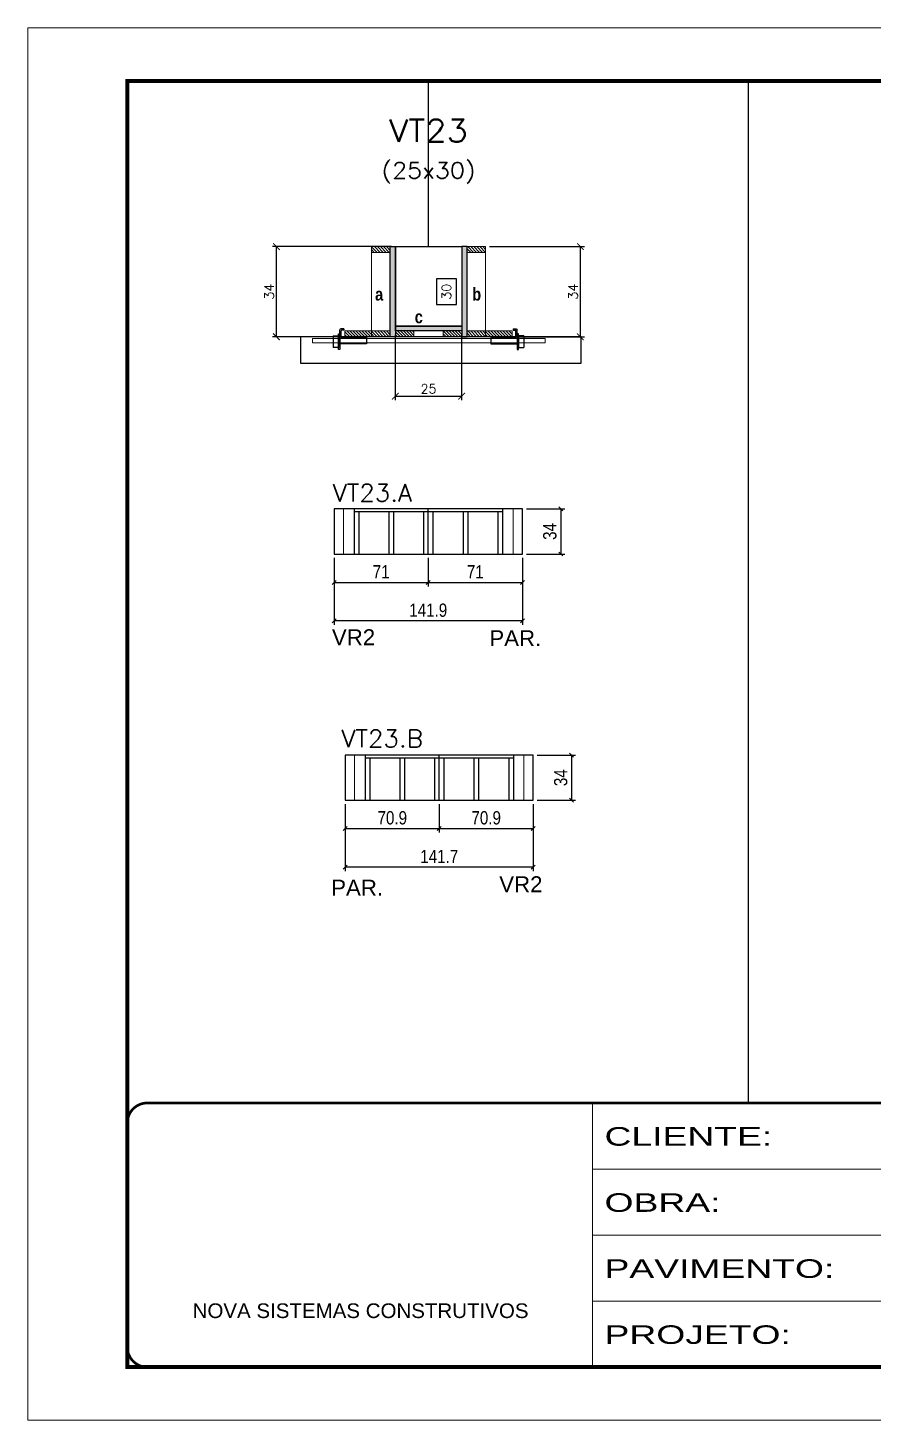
# Model space of a CAD drawing. Extents: x 137137 to 143418, y 10464 to 34486.
# Drawn here: x 141906 to 142543, y 27693 to 28743 of the extents above; entities that cross this region are included whole.
import ezdxf
from ezdxf.enums import TextEntityAlignment as Align

# ---------------------------------------------------------------- set-up
doc = ezdxf.new("R2010")
doc.units = 0
for name, pattern in [('CONTINUO', [0]), ('DASHED', [0.75, 0.5, -0.25]), ('HIDDEN', [0.375, 0.25, -0.125])]:
    doc.linetypes.add(name, pattern=pattern)
for name, color, linetype in [('5', 5, 'Continuous'), ('barrote', 251, 'Continuous'), ('COTA', 241, 'Continuous'), ('Cota Seção (2x)', 4, 'Continuous'), ('detalhes', 4, 'Continuous'), ('Painéis', 200, 'Continuous'), ('presilha', 1, 'Continuous'), ('SARR_2.2x7', 40, 'Continuous'), ('SARR_3.5x7', 81, 'Continuous'), ('Texto de Titulo', 7, 'Continuous'), ('Texto Qtd Sarr', 242, 'Continuous')]:
    doc.layers.add(name, color=color, linetype=linetype)
for name, color, linetype, lineweight in [('CONCRETO', 251, 'Continuous', 25), ('Escoras', 2, 'Continuous', 25), ('Folhas', 255, 'Continuous', 9), ('Hachura', 251, 'Continuous', 9), ('Madeira', 126, 'Continuous', 18), ('Sarr 2.2x7', 40, 'Continuous', 9), ('SARRAFO DE PRESSAO', 251, 'DASHED', 9), ('SCO-___-LAJ', 2, 'Continuous', 0), ('Texto Seção', 7, 'Continuous', 15)]:
    doc.layers.add(name, color=color, linetype=linetype, lineweight=lineweight)
doc.styles.add('ARIAL', font='arial.ttf')
doc.styles.add('COTA TECNICA', font='techl___.ttf', dxfattribs={"height": 10})
doc.styles.add('REGUA-120', font='ROMANS.shx', dxfattribs={"height": 15})
doc.styles.add('Romans', font='romans.shx')
doc.styles.get("Standard").update_dxf_attribs({"font": 'arial.ttf'})
doc.styles.add('TECNICA', font='techb___.ttf', dxfattribs={"height": 10})
doc.styles.add('Tecnologia', font='')
doc.styles.get('Tecnologia').set_extended_font_data('Forgotten Futurist')
doc.dimstyles.new('Cota Seção (2x)', dxfattribs={"dimtxt": 7, "dimasz": 5, "dimexe": 3, "dimexo": 3, "dimgap": 2, "dimtad": 3, "dimdec": 1, "dimlfac": 0.5, "dimzin": 12, "dimdsep": 46, "dimtxsty": 'Romans', "dimblk": 'ARCHTICK', "dimcen": 0, "dimclrd": 4, "dimclre": 4, "dimclrt": 1, "dimadec": 1, "dimazin": 3, "dimtfac": 1, "dimtdec": 1, "dimtmove": 0, "dimatfit": 3, "dimldrblk": 'OBLIQUE', "dimfxl": 1, "dimtolj": 1, "dimtzin": 12, "dimarcsym": 0})
doc.dimstyles.new('Cota Seção interna', dxfattribs={"dimtxt": 7, "dimasz": 6, "dimexe": 0.18, "dimexo": 2, "dimgap": -4, "dimtad": 3, "dimdec": 1, "dimlfac": 0.5, "dimzin": 12, "dimdsep": 46, "dimtxsty": 'Romans', "dimblk": 'ARCHTICK', "dimcen": 0.09, "dimse1": 1, "dimse2": 1, "dimsd1": 1, "dimsd2": 1, "dimclrd": 180, "dimclre": 5, "dimclrt": 1, "dimadec": 0, "dimazin": 3, "dimtfac": 1, "dimtdec": 1, "dimtofl": 0, "dimtmove": 0, "dimatfit": 3, "dimldrblk": 'ARCHTICK', "dimfxl": 1, "dimtolj": 1, "dimtzin": 0, "dimarcsym": 0})
doc.dimstyles.new('PAINEL', dxfattribs={"dimtxt": 10, "dimasz": 3, "dimexe": 3, "dimexo": 3, "dimgap": 3, "dimtad": 1, "dimdec": 1, "dimzin": 12, "dimdsep": 46, "dimtxsty": 'COTA TECNICA', "dimblk1": 'OBLIQUE', "dimblk2": 'OBLIQUE', "dimsah": 1, "dimcen": 0.9, "dimclrd": 4, "dimclre": 4, "dimclrt": 240, "dimadec": 1, "dimazin": 3, "dimtfac": 1, "dimtdec": 1, "dimtmove": 0, "dimatfit": 3, "dimfxl": 1, "dimtolj": 1, "dimtzin": 12, "dimarcsym": 0})
pattern_1 = [(315, (165151.4579, 20280.2569), (1.12253202, 1.12253202), [])]
pattern_2 = [(315, (165139.4579, 20280.2569), (1.12253202, 1.12253202), [])]

# ---------------------------------------------------------------- blocks, each defined once
blk = doc.blocks.new('_ArchTick')
at = {"color": 0, "linetype": 'ByBlock', "const_width": 0.15}
blk.add_lwpolyline([(-0.5, -0.5), (0.5, 0.5)], dxfattribs=at)
blk = doc.blocks.new('*D349')
at = {"layer": 'COTA', "color": 4, "lineweight": -2, "transparency": 16777216}
for p, q in [((142179.8, 28577.9), (142090.2, 28577.9)), ((142093.2, 28509.9), (142093.2, 28577.9)), ((142141.8, 28509.9), (142090.2, 28509.9))]:
    blk.add_line(p, q, dxfattribs=at)
at = {"layer": 'Defpoints', "color": 0, "transparency": 16777216}
for p in [(142093.2, 28577.9), (142182.8, 28577.9), (142144.8, 28509.9)]:
    blk.add_point(p, dxfattribs=at)
at = {"layer": 'COTA', "color": 4, "lineweight": -2, "transparency": 16777216, "xscale": 5, "yscale": 5, "zscale": 5}
for p, rotation in [((142093.2, 28577.9), 90), ((142093.2, 28509.9), 270)]:
    blk.add_blockref('_ArchTick', p, dxfattribs=dict(at, rotation=rotation))
at = {"layer": 'COTA', "color": 1, "transparency": 16777216, "insert": (142087.7, 28543.9), "char_height": 7, "attachment_point": 5, "rotation": 90, "style": 'Romans'}
blk.add_mtext('\\A1;34', dxfattribs=at)
blk = doc.blocks.new('_Oblique')
at = {"color": 0, "linetype": 'ByBlock', "lineweight": -2}
blk.add_line((-0.5, -0.5), (0.5, 0.5), dxfattribs=at)
blk = doc.blocks.new('*D350')
at = {"layer": 'COTA', "color": 4, "lineweight": -2, "transparency": 16777216}
for p, q in [((142253.8, 28577.9), (142325.3, 28577.9)), ((142322.3, 28509.9), (142322.3, 28577.9)), ((142273.8, 28509.9), (142325.3, 28509.9))]:
    blk.add_line(p, q, dxfattribs=at)
at = {"layer": 'Defpoints', "color": 0, "transparency": 16777216}
for p in [(142250.8, 28577.9), (142322.3, 28577.9), (142270.8, 28509.9)]:
    blk.add_point(p, dxfattribs=at)
at = {"layer": 'COTA', "color": 4, "lineweight": -2, "transparency": 16777216, "xscale": 5, "yscale": 5, "zscale": 5}
for p, rotation in [((142322.3, 28577.9), 90), ((142322.3, 28509.9), 270)]:
    blk.add_blockref('_ArchTick', p, dxfattribs=dict(at, rotation=rotation))
at = {"layer": 'COTA', "color": 1, "transparency": 16777216, "insert": (142316.8, 28543.9), "char_height": 7, "attachment_point": 5, "rotation": 90, "style": 'Romans'}
blk.add_mtext('\\A1;34', dxfattribs=at)
blk = doc.blocks.new('*D351')
at = {"layer": 'Cota Seção (2x)', "color": 180, "lineweight": -2, "transparency": 16777216}
for p, q in [((142228.8, 28553.6), (142213.8, 28553.6)), ((142213.8, 28553.6), (142213.8, 28534.2)), ((142228.8, 28534.2), (142228.8, 28553.6)), ((142213.8, 28534.2), (142228.8, 28534.2))]:
    blk.add_line(p, q, dxfattribs=at)
at = {"layer": 'Defpoints', "color": 0, "transparency": 16777216}
for p in [(142232.8, 28577.9), (142232.8, 28577.9), (142232.8, 28517.9)]:
    blk.add_point(p, dxfattribs=at)
at = {"layer": 'Cota Seção (2x)', "color": 1, "transparency": 16777216, "insert": (142221.3, 28543.9), "char_height": 7, "attachment_point": 5, "rotation": 90, "style": 'Romans'}
blk.add_mtext('\\A1;30', dxfattribs=at)
blk = doc.blocks.new('titulo1')
at = {"layer": 'Defpoints', "color": 252, "linetype": 'HIDDEN', "ltscale": 2}
blk.add_line((0, 0), (0, 125), dxfattribs=at)
at = {"layer": 'Defpoints', "style": 'Romans', "oblique": 15}
blk.add_attdef('FOLHA', text='', height=10, dxfattribs=at).set_placement((0, 15.6), align=Align.MIDDLE_CENTER)
at = {"layer": 'Texto Qtd Sarr', "color": 3, "style": 'Romans', "oblique": 15}
for tag, height, p in [('TITULO', 17, (0, 71.4)), ('SEÇÃO', 12, (0, 41.5))]:
    blk.add_attdef(tag, text='', height=height, dxfattribs=at).set_placement(p, align=Align.MIDDLE_CENTER)
blk = doc.blocks.new('PRESILHA METÁLICA 1')
at = {"layer": 'presilha'}
for p, q in [((7.5, 10.6), (7.5, 19.9)), ((12, 21), (8.6, 21)), ((9, 11.6), (9, 18.9)), ((12, 19.5), (9.6, 19.5)), ((12, 21), (12, 19.5)), ((0, 13), (6, 13)), ((0, 13), (0, 0)), ((6, 0), (0, 0)), ((6, 15.5), (7.5, 15.5)), ((6, -2.5), (6, 15.5)), ((6, 13), (6, 0)), ((7.5, 15.5), (7.5, -2.5)), ((37.5, 4.1), (7.5, 4.1)), ((37.5, 11), (9.6, 11)), ((37.5, 11), (37.5, 4.1)), ((7.5, -2.5), (6, -2.5))]:
    blk.add_line(p, q, dxfattribs=at)
for centre, radius, start, end in [((8.6, 19.9), 1.14, 90, 180), ((9.6, 18.9), 0.57, 90, 180), ((9.6, 11.6), 0.57, 180, 270)]:
    blk.add_arc(centre, radius, start, end, dxfattribs=at)
blk = doc.blocks.new('*D352')
at = {"layer": 'COTA', "color": 4, "lineweight": -2, "transparency": 16777216}
for p, q in [((142182.8, 28511.3), (142182.8, 28462.2)), ((142232.8, 28511.3), (142232.8, 28462.2)), ((142182.8, 28465.2), (142232.8, 28465.2))]:
    blk.add_line(p, q, dxfattribs=at)
at = {"layer": 'Defpoints', "color": 0, "transparency": 16777216}
for p in [(142182.8, 28514.3), (142232.8, 28514.3), (142232.8, 28465.2)]:
    blk.add_point(p, dxfattribs=at)
at = {"layer": 'COTA', "color": 4, "lineweight": -2, "transparency": 16777216, "xscale": 5, "yscale": 5, "zscale": 5, "rotation": 180}
blk.add_blockref('_ArchTick', (142182.8, 28465.2), dxfattribs=at)
at = {"layer": 'COTA', "color": 4, "lineweight": -2, "transparency": 16777216, "xscale": 5, "yscale": 5, "zscale": 5}
blk.add_blockref('_ArchTick', (142232.8, 28465.2), dxfattribs=at)
at = {"layer": 'COTA', "color": 1, "transparency": 16777216, "insert": (142207.8, 28470.7), "char_height": 7, "attachment_point": 5, "style": 'Romans'}
blk.add_mtext('\\A1;25', dxfattribs=at)
blk = doc.blocks.new('*D353')
at = {"layer": 'COTA', "color": 4, "linetype": 'ByBlock', "lineweight": -2, "transparency": 16777216}
for p, q in [((142281.6, 28380.1), (142310.5, 28380.1)), ((142307.5, 28380.1), (142307.5, 28346.1)), ((142281.6, 28346.1), (142310.5, 28346.1))]:
    blk.add_line(p, q, dxfattribs=at)
at = {"layer": 'Defpoints', "color": 0, "linetype": 'ByBlock', "transparency": 16777216}
for p in [(142278.6, 28380.1), (142278.6, 28346.1), (142307.5, 28346.1)]:
    blk.add_point(p, dxfattribs=at)
at = {"layer": 'COTA', "color": 4, "linetype": 'ByBlock', "lineweight": -2, "transparency": 16777216, "xscale": 3, "yscale": 3, "zscale": 3}
for p, rotation in [((142307.5, 28380.1), 90), ((142307.5, 28346.1), 270)]:
    blk.add_blockref('_Oblique', p, dxfattribs=dict(at, rotation=rotation))
at = {"layer": 'COTA', "color": 240, "linetype": 'ByBlock', "transparency": 16777216, "insert": (142299.3, 28363.1), "char_height": 10, "attachment_point": 5, "rotation": 90, "style": 'COTA TECNICA'}
blk.add_mtext('\\A1;34', dxfattribs=at)
blk = doc.blocks.new('*D354')
at = {"layer": 'Defpoints', "color": 0, "linetype": 'ByBlock', "transparency": 16777216}
for p in [(142136.7, 28346.1), (142278.6, 28346.1), (142136.7, 28295.6)]:
    blk.add_point(p, dxfattribs=at)
at = {"layer": 'Escoras', "color": 4, "linetype": 'ByBlock', "lineweight": -2, "transparency": 16777216}
for p, q in [((142136.7, 28343.1), (142136.7, 28292.6)), ((142278.6, 28343.1), (142278.6, 28292.6)), ((142278.6, 28295.6), (142136.7, 28295.6))]:
    blk.add_line(p, q, dxfattribs=at)
at = {"layer": 'Escoras', "color": 4, "linetype": 'ByBlock', "lineweight": -2, "transparency": 16777216, "xscale": 3, "yscale": 3, "zscale": 3, "rotation": 180}
blk.add_blockref('_Oblique', (142136.7, 28295.6), dxfattribs=at)
at = {"layer": 'Escoras', "color": 4, "linetype": 'ByBlock', "lineweight": -2, "transparency": 16777216, "xscale": 3, "yscale": 3, "zscale": 3}
blk.add_blockref('_Oblique', (142278.6, 28295.6), dxfattribs=at)
at = {"layer": 'Escoras', "color": 240, "linetype": 'ByBlock', "transparency": 16777216, "insert": (142207.6, 28303.7), "char_height": 10, "attachment_point": 5, "style": 'COTA TECNICA'}
blk.add_mtext('\\A1;141.9', dxfattribs=at)
blk = doc.blocks.new('*D869')
at = {"layer": 'Defpoints', "color": 0, "linetype": 'ByBlock', "transparency": 16777216}
for p in [(142136.7, 28346.1), (142207.6, 28346.1), (142207.6, 28324.7)]:
    blk.add_point(p, dxfattribs=at)
at = {"layer": 'Escoras', "color": 4, "linetype": 'ByBlock', "lineweight": -2, "transparency": 16777216}
for p, q in [((142136.7, 28343.1), (142136.7, 28321.7)), ((142207.6, 28343.1), (142207.6, 28321.7)), ((142136.7, 28324.7), (142207.6, 28324.7))]:
    blk.add_line(p, q, dxfattribs=at)
at = {"layer": 'Escoras', "color": 4, "linetype": 'ByBlock', "lineweight": -2, "transparency": 16777216, "xscale": 3, "yscale": 3, "zscale": 3, "rotation": 180}
blk.add_blockref('_Oblique', (142136.7, 28324.7), dxfattribs=at)
at = {"layer": 'Escoras', "color": 4, "linetype": 'ByBlock', "lineweight": -2, "transparency": 16777216, "xscale": 3, "yscale": 3, "zscale": 3}
blk.add_blockref('_Oblique', (142207.6, 28324.7), dxfattribs=at)
at = {"layer": 'Escoras', "color": 240, "linetype": 'ByBlock', "transparency": 16777216, "insert": (142172.1, 28332.7), "char_height": 10, "attachment_point": 5, "style": 'COTA TECNICA'}
blk.add_mtext('\\A1;71', dxfattribs=at)
blk = doc.blocks.new('*D870')
at = {"layer": 'Defpoints', "color": 0, "linetype": 'ByBlock', "transparency": 16777216}
for p in [(142207.6, 28346.1), (142278.6, 28346.1), (142278.6, 28324.7)]:
    blk.add_point(p, dxfattribs=at)
at = {"layer": 'Escoras', "color": 4, "linetype": 'ByBlock', "lineweight": -2, "transparency": 16777216}
for p, q in [((142207.6, 28343.1), (142207.6, 28321.7)), ((142278.6, 28343.1), (142278.6, 28321.7)), ((142207.6, 28324.7), (142278.6, 28324.7))]:
    blk.add_line(p, q, dxfattribs=at)
at = {"layer": 'Escoras', "color": 4, "linetype": 'ByBlock', "lineweight": -2, "transparency": 16777216, "xscale": 3, "yscale": 3, "zscale": 3, "rotation": 180}
blk.add_blockref('_Oblique', (142207.6, 28324.7), dxfattribs=at)
at = {"layer": 'Escoras', "color": 4, "linetype": 'ByBlock', "lineweight": -2, "transparency": 16777216, "xscale": 3, "yscale": 3, "zscale": 3}
blk.add_blockref('_Oblique', (142278.6, 28324.7), dxfattribs=at)
at = {"layer": 'Escoras', "color": 240, "linetype": 'ByBlock', "transparency": 16777216, "insert": (142243.1, 28332.7), "char_height": 10, "attachment_point": 5, "style": 'COTA TECNICA'}
blk.add_mtext('\\A1;71', dxfattribs=at)
blk = doc.blocks.new('*D355')
at = {"layer": 'COTA', "color": 4, "linetype": 'ByBlock', "lineweight": -2, "transparency": 16777216}
for p, q in [((142289.8, 28194.4), (142318.7, 28194.4)), ((142315.7, 28194.4), (142315.7, 28160.4)), ((142289.8, 28160.4), (142318.7, 28160.4))]:
    blk.add_line(p, q, dxfattribs=at)
at = {"layer": 'Defpoints', "color": 0, "linetype": 'ByBlock', "transparency": 16777216}
for p in [(142286.8, 28194.4), (142286.8, 28160.4), (142315.7, 28160.4)]:
    blk.add_point(p, dxfattribs=at)
at = {"layer": 'COTA', "color": 4, "linetype": 'ByBlock', "lineweight": -2, "transparency": 16777216, "xscale": 3, "yscale": 3, "zscale": 3}
for p, rotation in [((142315.7, 28194.4), 90), ((142315.7, 28160.4), 270)]:
    blk.add_blockref('_Oblique', p, dxfattribs=dict(at, rotation=rotation))
at = {"layer": 'COTA', "color": 240, "linetype": 'ByBlock', "transparency": 16777216, "insert": (142307.5, 28177.4), "char_height": 10, "attachment_point": 5, "rotation": 90, "style": 'COTA TECNICA'}
blk.add_mtext('\\A1;34', dxfattribs=at)
blk = doc.blocks.new('*D356')
at = {"layer": 'Defpoints', "color": 0, "linetype": 'ByBlock', "transparency": 16777216}
for p in [(142145.1, 28160.4), (142286.8, 28160.4), (142145.1, 28109.9)]:
    blk.add_point(p, dxfattribs=at)
at = {"layer": 'Escoras', "color": 4, "linetype": 'ByBlock', "lineweight": -2, "transparency": 16777216}
for p, q in [((142145.1, 28157.4), (142145.1, 28106.9)), ((142286.8, 28157.4), (142286.8, 28106.9)), ((142286.8, 28109.9), (142145.1, 28109.9))]:
    blk.add_line(p, q, dxfattribs=at)
at = {"layer": 'Escoras', "color": 4, "linetype": 'ByBlock', "lineweight": -2, "transparency": 16777216, "xscale": 3, "yscale": 3, "zscale": 3, "rotation": 180}
blk.add_blockref('_Oblique', (142145.1, 28109.9), dxfattribs=at)
at = {"layer": 'Escoras', "color": 4, "linetype": 'ByBlock', "lineweight": -2, "transparency": 16777216, "xscale": 3, "yscale": 3, "zscale": 3}
blk.add_blockref('_Oblique', (142286.8, 28109.9), dxfattribs=at)
at = {"layer": 'Escoras', "color": 240, "linetype": 'ByBlock', "transparency": 16777216, "insert": (142215.9, 28118), "char_height": 10, "attachment_point": 5, "style": 'COTA TECNICA'}
blk.add_mtext('\\A1;141.7', dxfattribs=at)
blk = doc.blocks.new('*D871')
at = {"layer": 'Defpoints', "color": 0, "linetype": 'ByBlock', "transparency": 16777216}
for p in [(142145.1, 28160.4), (142215.9, 28160.4), (142215.9, 28139)]:
    blk.add_point(p, dxfattribs=at)
at = {"layer": 'Escoras', "color": 4, "linetype": 'ByBlock', "lineweight": -2, "transparency": 16777216}
for p, q in [((142145.1, 28157.4), (142145.1, 28136)), ((142215.9, 28157.4), (142215.9, 28136)), ((142145.1, 28139), (142215.9, 28139))]:
    blk.add_line(p, q, dxfattribs=at)
at = {"layer": 'Escoras', "color": 4, "linetype": 'ByBlock', "lineweight": -2, "transparency": 16777216, "xscale": 3, "yscale": 3, "zscale": 3, "rotation": 180}
blk.add_blockref('_Oblique', (142145.1, 28139), dxfattribs=at)
at = {"layer": 'Escoras', "color": 4, "linetype": 'ByBlock', "lineweight": -2, "transparency": 16777216, "xscale": 3, "yscale": 3, "zscale": 3}
blk.add_blockref('_Oblique', (142215.9, 28139), dxfattribs=at)
at = {"layer": 'Escoras', "color": 240, "linetype": 'ByBlock', "transparency": 16777216, "insert": (142180.5, 28147.1), "char_height": 10, "attachment_point": 5, "style": 'COTA TECNICA'}
blk.add_mtext('\\A1;70.9', dxfattribs=at)
blk = doc.blocks.new('*D872')
at = {"layer": 'Defpoints', "color": 0, "linetype": 'ByBlock', "transparency": 16777216}
for p in [(142215.9, 28160.4), (142286.8, 28160.4), (142286.8, 28139)]:
    blk.add_point(p, dxfattribs=at)
at = {"layer": 'Escoras', "color": 4, "linetype": 'ByBlock', "lineweight": -2, "transparency": 16777216}
for p, q in [((142215.9, 28157.4), (142215.9, 28136)), ((142286.8, 28157.4), (142286.8, 28136)), ((142215.9, 28139), (142286.8, 28139))]:
    blk.add_line(p, q, dxfattribs=at)
at = {"layer": 'Escoras', "color": 4, "linetype": 'ByBlock', "lineweight": -2, "transparency": 16777216, "xscale": 3, "yscale": 3, "zscale": 3, "rotation": 180}
blk.add_blockref('_Oblique', (142215.9, 28139), dxfattribs=at)
at = {"layer": 'Escoras', "color": 4, "linetype": 'ByBlock', "lineweight": -2, "transparency": 16777216, "xscale": 3, "yscale": 3, "zscale": 3}
blk.add_blockref('_Oblique', (142286.8, 28139), dxfattribs=at)
at = {"layer": 'Escoras', "color": 240, "linetype": 'ByBlock', "transparency": 16777216, "insert": (142251.3, 28147.1), "char_height": 10, "attachment_point": 5, "style": 'COTA TECNICA'}
blk.add_mtext('\\A1;70.9', dxfattribs=at)
blk = doc.blocks.new('9999999999')
at = {"color": 30, "linetype": 'CONTINUO'}
for p, q in [((98564.6, 34230.2), (98564.6, 34429.4)), ((98564.6, 34379.6), (99584, 34379.6)), ((98564.6, 34329.8), (99488, 34329.8)), ((98564.6, 34280), (99488, 34280))]:
    blk.add_line(p, q, dxfattribs=at)
at = {"color": 30, "linetype": 'CONTINUO', "const_width": 2}
blk.add_lwpolyline([(99584, 34230.2), (99584, 34414.4, 0.414214), (99569, 34429.4), (98229, 34429.4, 0.414214), (98214, 34414.4), (98214, 34245.2, 0.414214), (98229, 34230.2), (99584, 34230.2)], format="xyb", dxfattribs=at)
at = {"layer": 'Folhas'}
blk.add_lwpolyline([(98139, 34190.2), (99624, 34190.2), (99624, 35240.2), (98139, 35240.2)], close=True, dxfattribs=at)
at = {"layer": 'Folhas', "color": 30, "const_width": 3}
blk.add_lwpolyline([(98214, 34230.2), (99584, 34230.2), (99584, 35200.2), (98214, 35200.2)], close=True, dxfattribs=at)
at = {"color": 7, "linetype": 'Continuous', "ltscale": 5, "style": 'ARIAL'}
blk.add_text('NOVA SISTEMAS CONSTRUTIVOS', height=11.059, dxfattribs=at).set_placement((98263.2, 34267.2))
at = {"layer": 'Folhas', "color": 7, "style": 'Tecnologia', "width": 1.5}
for s, p in [('CLIENTE:', (98573.7, 34397.2)), ('OBRA:', (98573.7, 34347.3)), ('PAVIMENTO:', (98573.7, 34297.5)), ('PROJETO:', (98573.7, 34247.7))]:
    blk.add_text(s, height=14, dxfattribs=at).set_placement(p)

msp = doc.modelspace()

# ---------------------------------------------------------------- hatches: boundary and pattern name
at = {"layer": 'Hachura'}
h = msp.add_hatch(dxfattribs=at)
h.set_pattern_fill('ANSI31', color=256, scale=0.5, angle=270, style=0)
h.set_pattern_definition([(315, (165139.4579, 20270.2569), (1.12253202, 1.12253202), [])])
h.paths.add_polyline_path([(142178.84, 28573.5), (142178.84, 28577.9), (142164.84, 28577.9), (142164.84, 28573.5)])
h = msp.add_hatch(color=256, dxfattribs=at)
h.dxf.hatch_style = 1
h.paths.add_polyline_path([(142178.84, 28577.9), (142182.84, 28577.9), (142182.84, 28509.9), (142178.84, 28509.9)])
h = msp.add_hatch(color=256, dxfattribs=at)
h.dxf.hatch_style = 1
h.paths.add_polyline_path([(142236.83, 28577.9), (142232.83, 28577.9), (142232.84, 28509.9), (142236.84, 28509.9)])
h = msp.add_hatch(dxfattribs=at)
h.set_pattern_fill('ANSI31', color=256, scale=0.5, angle=270, style=0)
h.set_pattern_definition([(315, (165151.4676, 20270.2569), (1.12253202, 1.12253202), [])])
h.paths.add_polyline_path([(142236.83, 28573.5), (142236.83, 28577.9), (142250.83, 28577.9), (142250.83, 28573.5)])
h = msp.add_hatch(dxfattribs=at)
h.set_pattern_fill('ANSI31', color=256, scale=0.5, angle=270, style=0)
h.set_pattern_definition(pattern_2)
h.paths.add_polyline_path([(142144.84, 28509.9), (142144.84, 28514.3), (142164.84, 28514.3), (142164.84, 28509.9)])
h = msp.add_hatch(dxfattribs=at)
h.set_pattern_fill('ANSI31', color=256, scale=0.5, angle=270, style=0)
h.set_pattern_definition([(315, (165139.4579, 20206.6569), (1.12253202, 1.12253202), [])])
h.paths.add_polyline_path([(142178.84, 28509.9), (142178.84, 28514.3), (142164.84, 28514.3), (142164.84, 28509.9)])
h = msp.add_hatch(color=256, dxfattribs=at)
h.dxf.hatch_style = 1
h.paths.add_polyline_path([(142182.84, 28514.3), (142182.84, 28517.9), (142232.84, 28517.9), (142232.84, 28514.3)])
h = msp.add_hatch(dxfattribs=at)
h.set_pattern_fill('ANSI31', color=256, scale=0.5, angle=270, style=0)
h.set_pattern_definition(pattern_2)
h.paths.add_polyline_path([(142182.84, 28509.9), (142182.84, 28514.3), (142196.84, 28514.3), (142196.84, 28509.9)])
h = msp.add_hatch(dxfattribs=at)
h.set_pattern_fill('ANSI31', color=256, scale=0.5, angle=270, style=0)
h.set_pattern_definition(pattern_1)
h.paths.add_polyline_path([(142232.84, 28509.9), (142232.84, 28514.3), (142218.84, 28514.3), (142218.84, 28509.9)])
h = msp.add_hatch(dxfattribs=at)
h.set_pattern_fill('ANSI31', color=256, scale=0.5, angle=270, style=0)
h.set_pattern_definition([(315, (165151.4579, 20206.6569), (1.12253202, 1.12253202), [])])
h.paths.add_polyline_path([(142236.84, 28509.9), (142236.84, 28514.3), (142250.84, 28514.3), (142250.84, 28509.9)])
h = msp.add_hatch(dxfattribs=at)
h.set_pattern_fill('ANSI31', color=256, scale=0.5, angle=270, style=0)
h.set_pattern_definition(pattern_1)
h.paths.add_polyline_path([(142270.84, 28509.9), (142270.84, 28514.3), (142250.84, 28514.3), (142250.84, 28509.9)])

# ---------------------------------------------------------------- linework, layer by layer
at = {"layer": 'barrote'}
msp.add_lwpolyline([(142111.38, 28489.9), (142322.97, 28489.9), (142322.97, 28509.9), (142111.38, 28509.9)], close=True, dxfattribs=at)
at = {"layer": 'CONCRETO'}
msp.add_lwpolyline([(142182.84, 28577.9), (142182.84, 28577.9), (142182.84, 28577.9), (142182.84, 28577.9), (142232.84, 28577.9), (142232.84, 28577.9), (142232.84, 28577.9), (142232.84, 28517.9), (142182.84, 28517.9), (142182.84, 28577.9)], close=True, dxfattribs=at)
at = {"layer": 'COTA', "linetype": 'ByBlock'}
msp.add_line((142448.69, 28702.9), (142448.69, 27932.14), dxfattribs=at)
at = {"layer": 'Madeira'}
for points in [[(142178.84, 28573.5), (142178.84, 28577.9), (142164.84, 28577.9), (142164.84, 28573.5)], [(142178.84, 28577.9), (142164.84, 28577.9), (142164.84, 28509.9), (142178.84, 28509.9)], [(142236.83, 28573.5), (142236.83, 28577.9), (142250.83, 28577.9), (142250.83, 28573.5)], [(142236.83, 28577.9), (142250.83, 28577.9), (142250.84, 28509.9), (142236.84, 28509.9)], [(142144.84, 28509.9), (142144.84, 28514.3), (142164.84, 28514.3), (142164.84, 28509.9)], [(142178.84, 28509.9), (142178.84, 28514.3), (142164.84, 28514.3), (142164.84, 28509.9)], [(142182.84, 28509.9), (142182.84, 28514.3), (142196.84, 28514.3), (142196.84, 28509.9)], [(142232.84, 28509.9), (142232.84, 28514.3), (142218.84, 28514.3), (142218.84, 28509.9)], [(142236.84, 28509.9), (142236.84, 28514.3), (142250.84, 28514.3), (142250.84, 28509.9)], [(142270.84, 28509.9), (142270.84, 28514.3), (142250.84, 28514.3), (142250.84, 28509.9)]]:
    msp.add_lwpolyline(points, close=True, dxfattribs=at)
at = {"layer": 'Painéis', "linetype": 'ByBlock'}
for p, q in [((142207.62, 28346.1), (142207.62, 28380.1)), ((142215.92, 28160.4), (142215.92, 28194.4))]:
    msp.add_line(p, q, dxfattribs=at)
at = {"layer": 'Painéis'}
for points in [[(142178.84, 28577.9), (142182.84, 28577.9), (142182.84, 28509.9), (142178.84, 28509.9)], [(142236.83, 28577.9), (142232.83, 28577.9), (142232.84, 28509.9), (142236.84, 28509.9)], [(142182.84, 28514.3), (142182.84, 28517.9), (142232.84, 28517.9), (142232.84, 28514.3)]]:
    msp.add_lwpolyline(points, close=True, dxfattribs=at)
at = {"layer": 'Painéis', "linetype": 'ByBlock'}
for points in [[(142136.67, 28346.1), (142278.57, 28346.1), (142278.57, 28380.1), (142136.67, 28380.1)], [(142145.07, 28160.4), (142286.77, 28160.4), (142286.77, 28194.4), (142145.07, 28194.4)]]:
    msp.add_lwpolyline(points, close=True, dxfattribs=at)
at = {"layer": 'Sarr 2.2x7'}
for p, q in [((142143.67, 28346.1), (142143.67, 28380.1)), ((142271.57, 28380.1), (142271.57, 28346.1)), ((142152.07, 28160.4), (142152.07, 28194.4)), ((142279.77, 28194.4), (142279.77, 28160.4))]:
    msp.add_line(p, q, dxfattribs=at)
at = {"layer": 'SARR_2.2x7', "linetype": 'Continuous'}
for p, q in [((142207.62, 28377.9), (142151.67, 28377.9)), ((142263.57, 28377.9), (142207.62, 28377.9)), ((142215.92, 28192.2), (142160.07, 28192.2)), ((142271.77, 28192.2), (142215.92, 28192.2))]:
    msp.add_line(p, q, dxfattribs=at)
at = {"layer": 'SARR_3.5x7'}
for p, q in [((142151.67, 28380.1), (142151.67, 28346.1)), ((142155.17, 28377.9), (142155.17, 28346.1)), ((142177.89, 28377.9), (142177.89, 28346.1)), ((142181.39, 28377.9), (142181.39, 28346.1)), ((142204.12, 28377.9), (142204.12, 28346.1)), ((142211.12, 28377.9), (142211.12, 28346.1)), ((142233.84, 28377.9), (142233.84, 28346.1)), ((142237.34, 28377.9), (142237.34, 28346.1)), ((142260.07, 28377.9), (142260.07, 28346.1)), ((142263.57, 28380.1), (142263.57, 28346.1)), ((142160.07, 28194.4), (142160.07, 28160.4)), ((142271.77, 28194.4), (142271.77, 28160.4)), ((142163.57, 28192.2), (142163.57, 28160.4)), ((142186.24, 28192.2), (142186.24, 28160.4)), ((142189.74, 28192.2), (142189.74, 28160.4)), ((142212.42, 28192.2), (142212.42, 28160.4)), ((142219.42, 28192.2), (142219.42, 28160.4)), ((142242.09, 28192.2), (142242.09, 28160.4)), ((142245.59, 28192.2), (142245.59, 28160.4)), ((142268.27, 28192.2), (142268.27, 28160.4))]:
    msp.add_line(p, q, dxfattribs=at)
at = {"layer": 'SCO-___-LAJ', "color": 1}
msp.add_lwpolyline([(142120.38, 28508.57), (142295.65, 28508.57), (142295.65, 28505.37), (142120.38, 28505.37)], close=True, dxfattribs=at)

# ---------------------------------------------------------------- block references
at = {"layer": 'presilha', "yscale": 0.6666666666666666, "zscale": 0.6666666666666666}
for p, xscale in [((142135.97, 28501.93), 0.6666666666666666), ((142279.71, 28501.93), -0.6666666666666666)]:
    msp.add_blockref('PRESILHA METÁLICA 1', p, dxfattribs=dict(at, xscale=xscale))
at = {"layer": 'SARRAFO DE PRESSAO', "color": 6, "linetype": 'ByBlock'}
msp.add_blockref('9999999999', (43766.81, -6497.3), dxfattribs=at)
at = {"layer": 'Texto Seção'}
ref = msp.add_blockref('titulo1', (142207.84, 28577.9), dxfattribs=at)
ref.add_attrib('TITULO', 'VT23', dxfattribs={"layer": 'Texto de Titulo', "color": 7, "height": 17, "style": 'Romans', "width": 1.1}).set_placement((142207.84, 28665.4), align=Align.MIDDLE_CENTER)
ref.add_attrib('SEÇÃO', '(25x30)', dxfattribs={"layer": 'Texto de Titulo', "color": 7, "height": 12, "style": 'Romans', "width": 1.1}).set_placement((142207.84, 28635.4), align=Align.MIDDLE_CENTER)

# ---------------------------------------------------------------- texts
at = {"layer": '5', "linetype": 'Continuous'}
for s, p in [('VR2', (142134.99, 28277.35)), ('PAR.', (142253.68, 28276.61)), ('PAR.', (142134.45, 28088.5)), ('VR2', (142261.13, 28091.05))]:
    msp.add_text(s, height=12, rotation=0.00004, dxfattribs=at).set_placement(p)
at = {"layer": 'detalhes', "style": 'TECNICA'}
for s, p in [('a', (142167.53, 28537.24)), ('b', (142240.77, 28537.23)), ('c', (142197.44, 28520.14))]:
    msp.add_text(s, height=9.6, dxfattribs=at).set_placement(p)
at = {"layer": 'Texto Seção', "style": 'REGUA-120', "width": 1.05}
for s, p in [('VT23.A', (142135.72, 28385.76)), ('VT23.B', (142142.25, 28200.39))]:
    msp.add_text(s, height=13, dxfattribs=at).set_placement(p)

# ---------------------------------------------------------------- dimensions: what is measured, and where the dimension line sits
at = {"layer": 'COTA'}
for base, p1, p2, picture, middle in [((142093.19, 28577.9), (142144.84, 28509.9), (142182.84, 28577.9), '*D349', (142087.69, 28543.9)), ((142322.31, 28577.9), (142270.84, 28509.9), (142250.83, 28577.9), '*D350', (142316.81, 28543.9))]:
    dim = msp.add_linear_dim(base=base, p1=p1, p2=p2, angle=90, dimstyle='Cota Seção (2x)', dxfattribs=at)
    dim.commit()
    dim.dimension.update_dxf_attribs({"geometry": picture, "text_midpoint": middle})
dim = msp.add_linear_dim(base=(142232.84, 28465.17), p1=(142182.84, 28514.3), p2=(142232.84, 28514.3), dimstyle='Cota Seção (2x)', dxfattribs=at)
dim.commit()
dim.dimension.update_dxf_attribs({"geometry": '*D352', "text_midpoint": (142207.84, 28470.67)})
at = {"layer": 'COTA', "linetype": 'ByBlock'}
for base, p1, p2, picture, middle in [((142307.54, 28346.1), (142278.57, 28380.1), (142278.57, 28346.1), '*D353', (142299.33, 28363.1)), ((142315.75, 28160.4), (142286.77, 28194.4), (142286.77, 28160.4), '*D355', (142307.53, 28177.4))]:
    dim = msp.add_linear_dim(base=base, p1=p1, p2=p2, angle=90, dimstyle='PAINEL', dxfattribs=at)
    dim.commit()
    dim.dimension.update_dxf_attribs({"geometry": picture, "text_midpoint": middle})
at = {"layer": 'Cota Seção (2x)'}
dim = msp.add_linear_dim(base=(142232.83, 28577.9), p1=(142232.84, 28517.9), p2=(142232.83, 28577.9), angle=90, dimstyle='Cota Seção interna', dxfattribs=at)
dim.commit()
dim.dimension.update_dxf_attribs({"geometry": '*D351', "text_midpoint": (142232.83, 28543.9), "dimtype": 160})
at = {"layer": 'Escoras', "linetype": 'ByBlock'}
for base, p1, p2, picture, middle in [((142136.67, 28295.63), (142278.57, 28346.1), (142136.67, 28346.1), '*D354', (142207.62, 28303.73)), ((142207.61743515, 28324.67431091), (142136.66743515, 28346.10424378), (142207.61743515, 28346.10424378), '*D869', (142172.14243515, 28332.74741032)), ((142278.56743515, 28324.67431091), (142207.61743515, 28346.10424378), (142278.56743515, 28346.10424378), '*D870', (142243.09243515, 28332.74741032)), ((142145.07, 28109.92), (142286.77, 28160.4), (142145.07, 28160.4), '*D356', (142215.92, 28117.99)), ((142215.91819537, 28138.96805624), (142145.06819537, 28160.39798911), (142215.91819537, 28160.39798911), '*D871', (142180.49319537, 28147.09963519)), ((142286.76819537, 28138.96805624), (142215.91819537, 28160.39798911), (142286.76819537, 28160.39798911), '*D872', (142251.34319537, 28147.09963519))]:
    dim = msp.add_linear_dim(base=base, p1=p1, p2=p2, dimstyle='PAINEL', dxfattribs=at)
    dim.commit()
    dim.dimension.update_dxf_attribs({"geometry": picture, "text_midpoint": middle})

doc.saveas('drawing.dxf')
